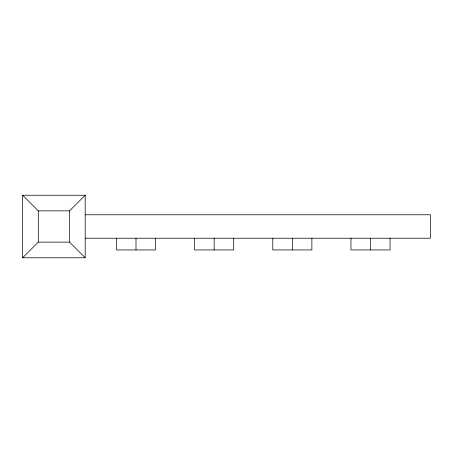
<?xml version="1.0" encoding="UTF-8"?>
<svg xmlns="http://www.w3.org/2000/svg" width="453" height="453" viewBox="0 0 453 453"><rect width="100%" height="100%" fill="white"/><g stroke="black" fill="none" stroke-linecap="round" stroke-linejoin="round"><path stroke-width="0.68" d="M22.65 257.768L38.284 242.134L69.552 242.134L85.187 257.768L22.65 257.768L22.65 195.232L85.187 195.232L85.187 257.768M22.65 195.232L38.284 210.866L69.552 210.866L85.187 195.232M85.187 214.773L430.35 214.773L430.35 238.227L85.187 238.227M390.05 238.227L390.05 249.948L350.967 249.948L350.967 238.227M370.509 238.227L370.509 249.948M311.879 238.227L311.879 249.948L272.797 249.948L272.797 238.227M292.338 238.227L292.338 249.948M233.708 238.227L233.708 249.948L194.626 249.948L194.626 238.227M214.167 238.227L214.167 249.948M155.538 238.227L155.538 249.948L116.455 249.948L116.455 238.227M135.996 238.227L135.996 249.948M69.552 210.866L69.552 242.134M38.284 210.866L38.284 242.134"/></g></svg>
